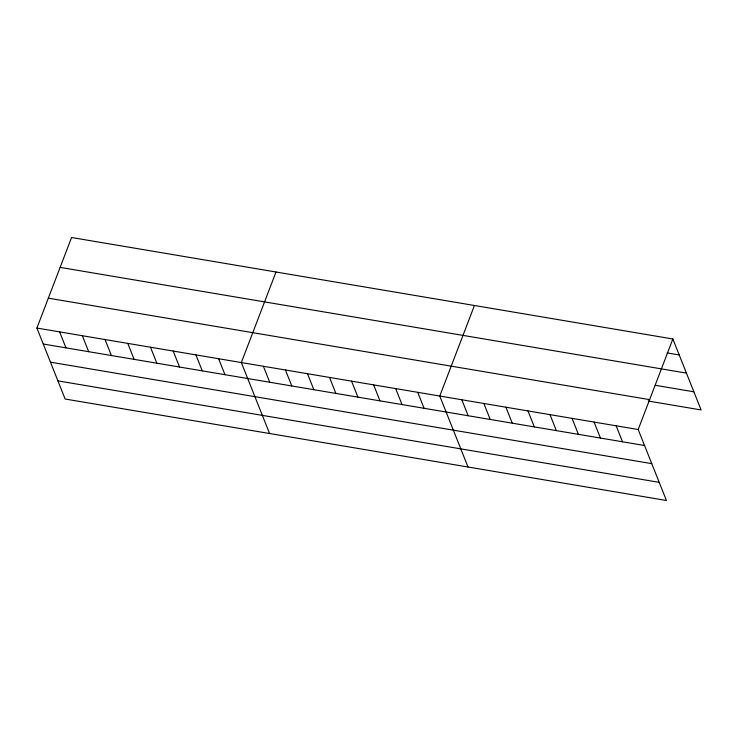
<?xml version="1.0" encoding="UTF-8"?>
<svg xmlns="http://www.w3.org/2000/svg" width="738" height="738" viewBox="0 0 738 738"><rect width="100%" height="100%" fill="white"/><g stroke="black" fill="none" stroke-linecap="round" stroke-linejoin="round"><path stroke-width="1.11" d="M672.862 338.982L638.185 429.525L666.432 500.493L65.138 399.018L36.9 328.05L71.568 237.507L672.862 338.982L701.1 409.95L648.185 401.02M276.003 272.008L241.335 362.552L269.582 433.52M474.433 305.495L439.765 396.038L468.003 467.006M667.087 352.912L679.218 354.96M60.129 267.387L686.441 373.105M655.298 385.291L693.877 391.804M48.339 298.17L649.634 399.645M36.9 328.05L638.185 429.525M43.256 344.028L644.551 445.503M50.479 362.173L651.774 463.649M57.924 380.873L659.209 482.348M616.147 425.808L622.503 441.785M594.099 422.09L600.455 438.068M572.051 418.363L578.408 434.341M550.004 414.645L556.36 430.623M527.956 410.928L534.312 426.905M505.908 407.201L512.264 423.178M483.86 403.483L490.216 419.461M461.813 399.756L468.169 415.743M417.717 392.321L424.073 408.298M395.669 388.594L402.026 404.581M373.622 384.876L379.978 400.854M351.574 381.159L357.93 397.136M329.526 377.432L335.882 393.419M307.478 373.714L313.844 389.692M285.431 369.996L291.796 385.974M263.383 366.269L269.748 382.247M218.623 358.714L224.979 374.701M195.911 354.886L202.267 370.863M173.19 351.048L179.555 367.026M150.478 347.22L156.834 363.197M127.757 343.382L134.122 359.36M105.045 339.554L111.401 355.531M82.333 335.716L88.689 351.694M59.612 331.888L65.977 347.866"/></g></svg>
